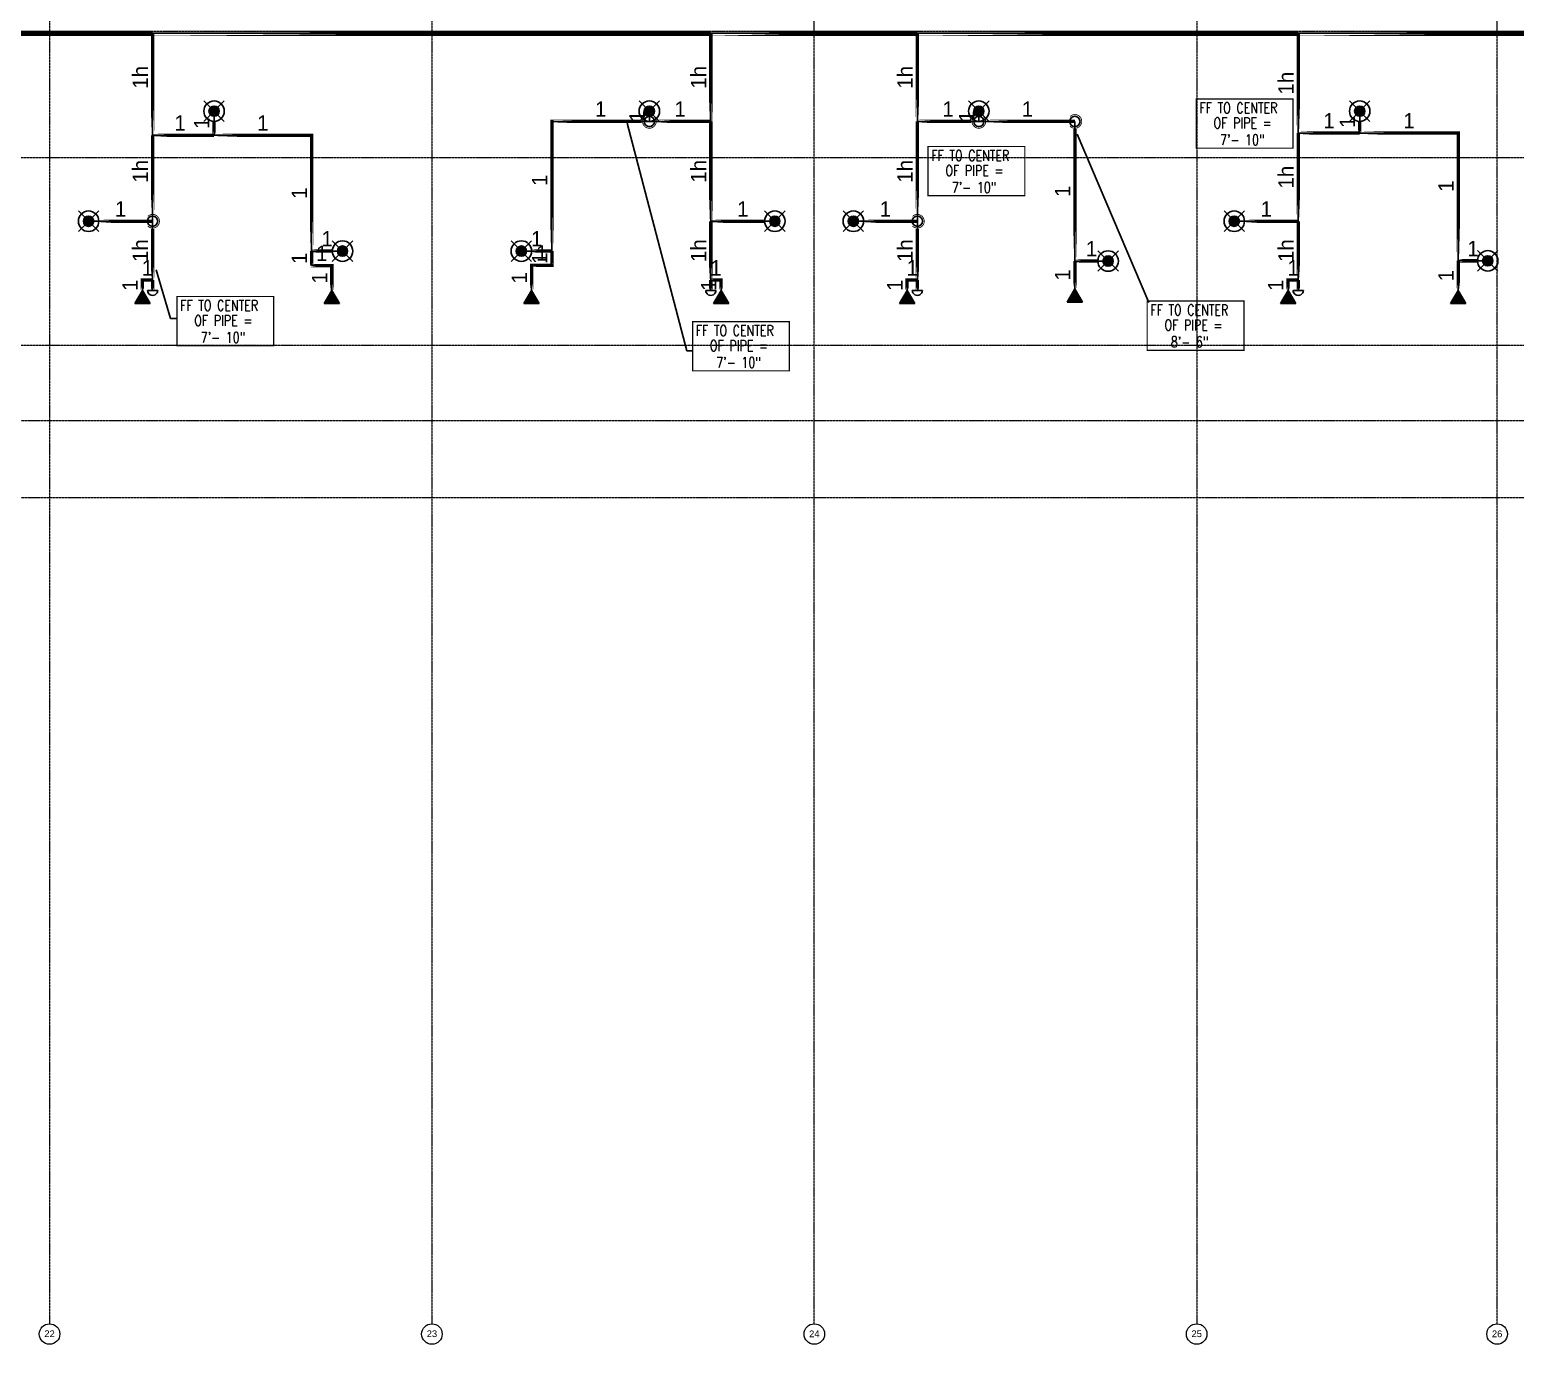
# Model space of a CAD drawing. Header units: inches. Extents: x -6295 to 241, y -496 to 3079.
# Drawn here: x -1472 to -601, y -496 to 274 of the extents above; entities that cross this region are included whole.
import ezdxf
from ezdxf.enums import TextEntityAlignment as Align

# ---------------------------------------------------------------- set-up
doc = ezdxf.new("R2010")
doc.units = ezdxf.units.IN
doc.header["$MEASUREMENT"] = 0
doc.linetypes.add('Grid Line', pattern=[0.875, 0.5, -0.125, 0.125, -0.125])
for name, color, linetype in [('Coordination', 1, 'Continuous'), ('headdn', 7, 'Continuous'), ('PIPEBL', 4, 'Continuous'), ('pipemn', 6, 'Continuous'), ('PIPESPC', 7, 'Continuous'), ('spk-cap', 7, 'Continuous'), ('spk-piperise', 7, 'Continuous'), ('TIDYPIPE', 7, 'Continuous')]:
    doc.layers.add(name, color=color, linetype=linetype)
doc.layers.add('S-GRID', color=1, linetype='Continuous', lineweight=9)
doc.layers.add('S-GRID-IDEN', color=1, linetype='Continuous', lineweight=13)
doc.styles.add('Arial', font='arial.ttf', dxfattribs={"height": 3.934132})
doc.styles.add('PDA1', font='ROMAND', dxfattribs={"width": 0.755})
doc.styles.add('PIPE', font='PIPE.SHX')
doc.dimstyles.get("Standard").update_dxf_attribs({"dimtxt": 0.18, "dimasz": 0.18, "dimexe": 0.18, "dimexo": 0.0625, "dimgap": 0.09, "dimtad": 0, "dimtih": 1, "dimtoh": 1, "dimdec": 4, "dimzin": 0, "dimdsep": 46, "dimtxsty": 'Standard', "dimcen": 0.09, "dimadec": 0, "dimazin": 0, "dimtfac": 1, "dimtdec": 4, "dimtofl": 0, "dimtmove": 0, "dimatfit": 3, "dimfxl": 1, "dimtolj": 1, "dimtzin": 0, "dimarcsym": 0})

# ---------------------------------------------------------------- blocks, each defined once
blk = doc.blocks.new('Grid - 3_16_-139788-MAIN LEVEL')
at = {"layer": 'S-GRID-IDEN'}
blk.add_circle((0, 0), 0.188, dxfattribs=at)
blk = doc.blocks.new('side2')
for p, q in [((0, 0), (7.79, 4.5)), ((7.79, -4.5), (0, 0)), ((7.79, 4.5), (7.79, -4.5))]:
    blk.add_line(p, q)
blk.add_solid([(7.79, -4.5), (0, 0), (7.79, 4.5)])
blk = doc.blocks.new('dpend2')
for p, q in [((-6, -6), (6, 6)), ((6, -6), (-6, 6))]:
    blk.add_line(p, q)
for radius in [6, 3]:
    blk.add_circle((0, 0), radius)
for points in [[(0, 0), (-3, 0), (-2.08, 2.07)], [(0, 0), (-3, 0), (-2.08, -2.07)], [(0, 0), (0, 3), (-2.12, 2.14)], [(0, 0), (0, -3), (-2.12, -2.14)], [(0, 0), (0, 3), (2.12, 2.14)], [(0, 0), (3, 0), (2.08, 2.07)], [(0, 0), (3, 0), (2.08, -2.07)], [(0, 0), (0, -3), (2.12, -2.14)]]:
    blk.add_solid(points)
blk = doc.blocks.new('rise')
blk.add_circle((0, 0), 3)
blk = doc.blocks.new('CAP')
blk.add_line((0, 3), (0, -3))
blk.add_arc((0, 0), 3, 270, 90)
blk = doc.blocks.new('PIPESPC')
at = {"layer": 'PIPESPC', "style": 'PIPE', "width": 0.9}
blk.add_attdef('SIZE', text='', height=9, dxfattribs=at).set_placement((0, 4.02), align=Align.CENTER)
at = {"layer": 'PIPESPC', "style": 'PIPE', "flags": 1}
blk.add_attdef('SCHED', (25.3, 3.89), '', height=9, dxfattribs=at)
blk = doc.blocks.new('vvvvbbbbbbbb')
at = {"layer": 'Coordination', "const_width": 0.75}
blk.add_lwpolyline([(2834.89, 1670.01), (2834.89, 1641.14), (2891.57, 1641.14), (2891.57, 1670.01), (2834.89, 1670.01)], dxfattribs=at)
at = {"layer": 'Coordination', "style": 'PDA1', "width": 0.755}
for s, p in [('FF TO CENTER', (2836.77, 1661.59)), ('OF PIPE = ', (2845.03, 1652.74)), ('7\'- 10"', (2848.77, 1642.88))]:
    blk.add_text(s, height=6.3, dxfattribs=at).set_placement(p)
blk = doc.blocks.new('TIDYRUN')
at = {"const_width": 0.5}
blk.add_lwpolyline([(-2.83, 2.83, -2.414214), (-2.83, -2.83, -1.737895)], format="xyb", dxfattribs=at)

msp = doc.modelspace()

# ---------------------------------------------------------------- linework, layer by layer
at = {"layer": 'Coordination', "color": 1, "const_width": 0.75}
msp.add_lwpolyline([(-817.02, 115.12), (-817.02, 86.25), (-760.34, 86.25), (-760.34, 115.12), (-817.02, 115.12)], dxfattribs=at)
at = {"layer": 'PIPEBL', "color": 1}
for p, q in [((-1399.63, 212.25), (-1399.63, 272)), ((-1072.63, 220.36), (-1072.63, 272)), ((-951.63, 220.36), (-951.63, 272)), ((-728.49, 213.53), (-728.49, 272)), ((-1363.63, 226.36), (-1363.63, 212.25)), ((-1108.63, 220.36), (-1108.63, 226.36)), ((-915.63, 220.36), (-915.63, 226.36)), ((-692.49, 213.53), (-692.49, 226.36)), ((-1108.63, 220.36), (-1165.67, 220.36)), ((-1165.67, 144.36), (-1165.67, 220.36)), ((-1108.63, 220.36), (-1072.63, 220.36)), ((-1072.63, 161.86), (-1072.63, 220.36)), ((-951.63, 161.86), (-951.63, 220.36)), ((-951.63, 220.36), (-915.63, 220.36)), ((-915.63, 220.36), (-859.35, 220.36)), ((-859.35, 138.53), (-859.35, 220.36)), ((-1399.63, 161.86), (-1399.63, 212.25)), ((-1363.63, 212.25), (-1399.63, 212.25)), ((-1306.47, 212.25), (-1363.63, 212.25)), ((-1306.47, 144.36), (-1306.47, 212.25)), ((-728.49, 161.86), (-728.49, 213.53)), ((-728.49, 213.53), (-692.49, 213.53)), ((-692.49, 213.53), (-634.74, 213.53)), ((-634.74, 138.66), (-634.74, 213.53)), ((-1437.13, 161.86), (-1399.63, 161.86)), ((-1399.63, 127.36), (-1399.63, 161.86)), ((-1072.63, 127.36), (-1072.63, 161.86)), ((-1072.63, 161.86), (-1035.13, 161.86)), ((-989.13, 161.86), (-951.63, 161.86)), ((-951.63, 127.36), (-951.63, 161.86)), ((-765.99, 161.86), (-728.49, 161.86)), ((-728.49, 127.36), (-728.49, 161.86)), ((-1306.47, 135.89), (-1306.47, 144.36)), ((-1288.38, 144.36), (-1306.47, 144.36)), ((-1183.62, 144.36), (-1165.67, 144.36)), ((-1165.67, 136.03), (-1165.67, 144.36)), ((-1294.63, 135.89), (-1306.47, 135.89)), ((-1294.63, 121.36), (-1294.63, 135.89)), ((-1165.67, 136.03), (-1177.63, 136.03)), ((-1177.63, 121.36), (-1177.63, 136.03)), ((-859.35, 122.25), (-859.35, 138.53)), ((-859.35, 138.53), (-839.9, 138.53)), ((-634.74, 121.36), (-634.74, 138.66)), ((-617.49, 138.66), (-634.74, 138.66)), ((-1405.63, 127.36), (-1399.63, 127.36)), ((-1405.63, 127.36), (-1405.63, 121.36)), ((-1399.63, 127.36), (-1399.63, 121.36)), ((-1072.63, 127.36), (-1066.63, 127.36)), ((-1072.63, 127.36), (-1072.63, 121.36)), ((-1066.63, 127.36), (-1066.63, 121.36)), ((-957.63, 127.36), (-951.63, 127.36)), ((-957.63, 127.36), (-957.63, 121.36)), ((-951.63, 127.36), (-951.63, 121.36)), ((-734.49, 127.36), (-728.49, 127.36)), ((-734.49, 127.36), (-734.49, 121.36)), ((-728.49, 127.36), (-728.49, 121.36))]:
    msp.add_line(p, q, dxfattribs=at)
at = {"layer": 'pipemn', "color": 1}
for p, q in [((-1399.63, 272), (-1520.63, 272)), ((-1072.63, 272), (-1399.63, 272)), ((-951.63, 272), (-1072.63, 272)), ((-728.49, 272), (-951.63, 272)), ((-728.49, 272), (-503.17, 272))]:
    msp.add_line(p, q, dxfattribs=at)
at = {"layer": 'S-GRID', "linetype": 'Grid Line'}
for p, q in [((228, 273), (-3666.39, 273)), ((228, 199), (-3666.39, 199)), ((228, 89), (-3666.39, 89)), ((-3666.39, 45), (228, 45)), ((-3666.39, 0), (228, 0))]:
    msp.add_line(p, q, dxfattribs=at)
at = {"layer": 'TIDYPIPE', "color": 1}
for points, const_width in [([(-1520.63, 272), (-1399.63, 272)], 3), ([(-1399.63, 272), (-1072.63, 272)], 3), ([(-1399.63, 212.25), (-1399.63, 272)], 2), ([(-1072.63, 272), (-951.63, 272)], 3), ([(-1072.63, 220.36), (-1072.63, 272)], 2), ([(-951.63, 272), (-728.49, 272)], 3), ([(-951.63, 220.36), (-951.63, 272)], 2), ([(-728.49, 272), (-503.17, 272)], 3), ([(-728.49, 213.53), (-728.49, 272)], 2), ([(-1363.63, 212.25), (-1363.63, 220.36)], 2), ([(-1166.67, 220.36), (-1113.13, 220.36)], 2), ([(-1165.67, 144.36), (-1165.67, 221.36)], 2), ([(-1104.13, 220.36), (-1072.63, 220.36)], 2), ([(-1072.63, 161.86), (-1072.63, 220.36)], 2), ([(-951.63, 166.36), (-951.63, 220.36)], 2), ([(-951.63, 220.36), (-920.13, 220.36)], 2), ([(-911.13, 220.36), (-859.35, 220.36)], 2), ([(-692.49, 213.53), (-692.49, 220.36)], 2), ([(-1399.63, 212.25), (-1363.63, 212.25)], 2), ([(-1399.63, 166.36), (-1399.63, 212.25)], 2), ([(-1363.63, 212.25), (-1305.47, 212.25)], 2), ([(-1306.47, 144.36), (-1306.47, 213.25)], 2), ([(-859.35, 138.53), (-859.35, 215.86)], 2), ([(-728.49, 161.86), (-728.49, 213.53)], 2), ([(-728.49, 213.53), (-692.49, 213.53)], 2), ([(-692.49, 213.53), (-633.74, 213.53)], 2), ([(-634.74, 138.66), (-634.74, 214.53)], 2), ([(-1431.13, 161.86), (-1399.63, 161.86)], 2), ([(-1399.63, 127.36), (-1399.63, 157.36)], 2), ([(-1072.63, 127.36), (-1072.63, 161.86)], 2), ([(-1072.63, 161.86), (-1041.13, 161.86)], 2), ([(-983.13, 161.86), (-951.63, 161.86)], 2), ([(-951.63, 127.36), (-951.63, 157.36)], 2), ([(-759.99, 161.86), (-728.49, 161.86)], 2), ([(-728.49, 127.36), (-728.49, 161.86)], 2), ([(-1306.47, 144.36), (-1294.38, 144.36)], 2), ([(-1306.47, 134.89), (-1306.47, 144.36)], 2), ([(-1177.63, 144.36), (-1165.67, 144.36)], 2), ([(-1165.67, 135.03), (-1165.67, 144.36)], 2), ([(-859.35, 138.53), (-845.9, 138.53)], 2), ([(-859.35, 122.25), (-859.35, 138.53)], 2), ([(-634.74, 121.36), (-634.74, 138.66)], 2), ([(-634.74, 138.66), (-623.49, 138.66)], 2), ([(-1307.47, 135.89), (-1293.63, 135.89)], 2), ([(-1294.63, 121.36), (-1294.63, 136.89)], 2), ([(-1178.63, 136.03), (-1164.67, 136.03)], 2), ([(-1177.63, 121.36), (-1177.63, 137.03)], 2), ([(-1406.63, 127.36), (-1399.63, 127.36)], 2), ([(-1405.63, 121.36), (-1405.63, 128.36)], 2), ([(-1399.63, 121.36), (-1399.63, 127.36)], 2), ([(-1072.63, 121.36), (-1072.63, 127.36)], 2), ([(-1072.63, 127.36), (-1065.63, 127.36)], 2), ([(-1066.63, 121.36), (-1066.63, 128.36)], 2), ([(-958.63, 127.36), (-951.63, 127.36)], 2), ([(-957.63, 121.36), (-957.63, 128.36)], 2), ([(-951.63, 121.36), (-951.63, 127.36)], 2), ([(-735.49, 127.36), (-728.49, 127.36)], 2), ([(-734.49, 121.36), (-734.49, 128.36)], 2), ([(-728.49, 121.36), (-728.49, 127.36)], 2)]:
    msp.add_lwpolyline(points, close=True, dxfattribs=dict(at, const_width=const_width))

# ---------------------------------------------------------------- block references
at = {"layer": 'headdn', "color": 1}
for name, p, rotation in [('dpend2', (-1363.63, 226.36), 180), ('dpend2', (-915.63, 226.36), 180), ('dpend2', (-692.49, 226.36), 180), ('dpend2', (-1437.13, 161.86), 180), ('dpend2', (-989.13, 161.86), 180), ('dpend2', (-765.99, 161.86), 180), ('dpend2', (-1288.38, 144.36), 180), ('dpend2', (-839.9, 138.53), 180), ('dpend2', (-617.49, 138.66), 180), ('side2', (-859.35, 122.25), 270), ('side2', (-1405.63, 121.36), 270), ('side2', (-1294.63, 121.36), 270), ('side2', (-957.63, 121.36), 270), ('side2', (-734.49, 121.36), 270), ('side2', (-634.74, 121.36), 270)]:
    msp.add_blockref(name, p, dxfattribs=dict(at, rotation=rotation))
at = {"layer": 'headdn', "color": 1, "extrusion": (0, 0, -1), "zscale": -1}
for name, p, rotation in [('dpend2', (1108.63, 226.36), 180), ('dpend2', (1035.13, 161.86), 180), ('dpend2', (1183.62, 144.36), 180), ('side2', (1177.63, 121.36), 270), ('side2', (1066.63, 121.36), 270)]:
    msp.add_blockref(name, p, dxfattribs=dict(at, rotation=rotation))
at = {"layer": 'PIPESPC', "color": 1}
ref = msp.add_blockref('PIPESPC', (-1399.63, 246.18), dxfattribs=dict(at, rotation=90))
ref.add_attrib('SIZE', '1h', dxfattribs={"color": 0, "height": 9, "rotation": 90, "style": 'PIPE'}).set_placement((-1399.63, 246.18), align=Align.BOTTOM_CENTER)
ref = msp.add_blockref('PIPESPC', (-1072.63, 246.18), dxfattribs=dict(at, rotation=90))
ref.add_attrib('SIZE', '1h', dxfattribs={"color": 0, "height": 9, "rotation": 90, "style": 'PIPE'}).set_placement((-1072.63, 246.18), align=Align.BOTTOM_CENTER)
ref = msp.add_blockref('PIPESPC', (-951.63, 246.18), dxfattribs=dict(at, rotation=90))
ref.add_attrib('SIZE', '1h', dxfattribs={"color": 0, "height": 9, "rotation": 90, "style": 'PIPE'}).set_placement((-951.63, 246.18), align=Align.BOTTOM_CENTER)
ref = msp.add_blockref('PIPESPC', (-728.49, 242.77), dxfattribs=dict(at, rotation=90))
ref.add_attrib('SIZE', '1h', dxfattribs={"color": 0, "height": 9, "rotation": 90, "style": 'PIPE'}).set_placement((-728.49, 242.77), align=Align.BOTTOM_CENTER)
ref = msp.add_blockref('PIPESPC', (-1137.15, 220.36), dxfattribs=at)
ref.add_attrib('SIZE', '1', dxfattribs={"color": 0, "height": 9, "style": 'PIPE'}).set_placement((-1137.15, 220.36), align=Align.BOTTOM_CENTER)
ref = msp.add_blockref('PIPESPC', (-1090.63, 220.36), dxfattribs=at)
ref.add_attrib('SIZE', '1', dxfattribs={"color": 0, "height": 9, "style": 'PIPE'}).set_placement((-1090.63, 220.36), align=Align.BOTTOM_CENTER)
ref = msp.add_blockref('PIPESPC', (-933.63, 220.36), dxfattribs=at)
ref.add_attrib('SIZE', '1', dxfattribs={"color": 0, "height": 9, "style": 'PIPE'}).set_placement((-933.63, 220.36), align=Align.BOTTOM_CENTER)
ref = msp.add_blockref('PIPESPC', (-887.14, 220.36), dxfattribs=at)
ref.add_attrib('SIZE', '1', dxfattribs={"color": 0, "height": 9, "style": 'PIPE'}).set_placement((-887.14, 220.36), align=Align.BOTTOM_CENTER)
for p in [(-3623.13, -1436.46), (-3780.23, -1464.36), (-4220.25, -1552.24), (-3918.2, -1566.93)]:
    msp.add_blockref('vvvvbbbbbbbb', p, dxfattribs=at)
ref = msp.add_blockref('PIPESPC', (-1383.54, 212.25), dxfattribs=at)
ref.add_attrib('SIZE', '1', dxfattribs={"color": 0, "height": 9, "style": 'PIPE'}).set_placement((-1383.54, 212.25), align=Align.BOTTOM_CENTER)
ref = msp.add_blockref('PIPESPC', (-1363.63, 219.31), dxfattribs=dict(at, rotation=90))
ref.add_attrib('SIZE', '1', dxfattribs={"color": 0, "height": 9, "rotation": 90, "style": 'PIPE'}).set_placement((-1363.63, 219.31), align=Align.BOTTOM_CENTER)
ref = msp.add_blockref('PIPESPC', (-1335.05, 212.25), dxfattribs=at)
ref.add_attrib('SIZE', '1', dxfattribs={"color": 0, "height": 9, "style": 'PIPE'}).set_placement((-1335.05, 212.25), align=Align.BOTTOM_CENTER)
ref = msp.add_blockref('PIPESPC', (-1108.63, 223.36), dxfattribs=dict(at, rotation=90))
ref.add_attrib('SIZE', '1', dxfattribs={"color": 0, "height": 9, "rotation": 90, "style": 'PIPE'}).set_placement((-1108.63, 223.36), align=Align.BOTTOM_CENTER)
ref = msp.add_blockref('PIPESPC', (-915.63, 223.36), dxfattribs=dict(at, rotation=90))
ref.add_attrib('SIZE', '1', dxfattribs={"color": 0, "height": 9, "rotation": 90, "style": 'PIPE'}).set_placement((-915.63, 223.36), align=Align.BOTTOM_CENTER)
ref = msp.add_blockref('PIPESPC', (-710.49, 213.53), dxfattribs=at)
ref.add_attrib('SIZE', '1', dxfattribs={"color": 0, "height": 9, "style": 'PIPE'}).set_placement((-710.49, 213.53), align=Align.BOTTOM_CENTER)
ref = msp.add_blockref('PIPESPC', (-692.49, 219.95), dxfattribs=dict(at, rotation=90))
ref.add_attrib('SIZE', '1', dxfattribs={"color": 0, "height": 9, "rotation": 90, "style": 'PIPE'}).set_placement((-692.49, 219.95), align=Align.BOTTOM_CENTER)
ref = msp.add_blockref('PIPESPC', (-663.61, 213.53), dxfattribs=at)
ref.add_attrib('SIZE', '1', dxfattribs={"color": 0, "height": 9, "style": 'PIPE'}).set_placement((-663.61, 213.53), align=Align.BOTTOM_CENTER)
ref = msp.add_blockref('PIPESPC', (-1399.63, 191.11), dxfattribs=dict(at, rotation=90))
ref.add_attrib('SIZE', '1h', dxfattribs={"color": 0, "height": 9, "rotation": 90, "style": 'PIPE'}).set_placement((-1399.63, 191.11), align=Align.BOTTOM_CENTER)
ref = msp.add_blockref('PIPESPC', (-1072.63, 191.11), dxfattribs=dict(at, rotation=90))
ref.add_attrib('SIZE', '1h', dxfattribs={"color": 0, "height": 9, "rotation": 90, "style": 'PIPE'}).set_placement((-1072.63, 191.11), align=Align.BOTTOM_CENTER)
ref = msp.add_blockref('PIPESPC', (-951.63, 191.11), dxfattribs=dict(at, rotation=90))
ref.add_attrib('SIZE', '1h', dxfattribs={"color": 0, "height": 9, "rotation": 90, "style": 'PIPE'}).set_placement((-951.63, 191.11), align=Align.BOTTOM_CENTER)
ref = msp.add_blockref('PIPESPC', (-728.49, 187.7), dxfattribs=dict(at, rotation=90))
ref.add_attrib('SIZE', '1h', dxfattribs={"color": 0, "height": 9, "rotation": 90, "style": 'PIPE'}).set_placement((-728.49, 187.7), align=Align.BOTTOM_CENTER)
ref = msp.add_blockref('PIPESPC', (-1165.67, 185.86), dxfattribs=dict(at, rotation=90))
ref.add_attrib('SIZE', '1', dxfattribs={"color": 0, "height": 9, "rotation": 90, "style": 'PIPE'}).set_placement((-1165.67, 185.86), align=Align.BOTTOM_CENTER)
ref = msp.add_blockref('PIPESPC', (-634.74, 182.45), dxfattribs=dict(at, rotation=90))
ref.add_attrib('SIZE', '1', dxfattribs={"color": 0, "height": 9, "rotation": 90, "style": 'PIPE'}).set_placement((-634.74, 182.45), align=Align.BOTTOM_CENTER)
ref = msp.add_blockref('PIPESPC', (-1306.47, 178.31), dxfattribs=dict(at, rotation=90))
ref.add_attrib('SIZE', '1', dxfattribs={"color": 0, "height": 9, "rotation": 90, "style": 'PIPE'}).set_placement((-1306.47, 178.31), align=Align.BOTTOM_CENTER)
ref = msp.add_blockref('PIPESPC', (-859.35, 179.45), dxfattribs=dict(at, rotation=90))
ref.add_attrib('SIZE', '1', dxfattribs={"color": 0, "height": 9, "rotation": 90, "style": 'PIPE'}).set_placement((-859.35, 179.45), align=Align.BOTTOM_CENTER)
ref = msp.add_blockref('PIPESPC', (-1418.38, 161.86), dxfattribs=at)
ref.add_attrib('SIZE', '1', dxfattribs={"color": 0, "height": 9, "style": 'PIPE'}).set_placement((-1418.38, 161.86), align=Align.BOTTOM_CENTER)
ref = msp.add_blockref('PIPESPC', (-1053.88, 161.86), dxfattribs=at)
ref.add_attrib('SIZE', '1', dxfattribs={"color": 0, "height": 9, "style": 'PIPE'}).set_placement((-1053.88, 161.86), align=Align.BOTTOM_CENTER)
ref = msp.add_blockref('PIPESPC', (-970.38, 161.86), dxfattribs=at)
ref.add_attrib('SIZE', '1', dxfattribs={"color": 0, "height": 9, "style": 'PIPE'}).set_placement((-970.38, 161.86), align=Align.BOTTOM_CENTER)
ref = msp.add_blockref('PIPESPC', (-747.24, 161.86), dxfattribs=at)
ref.add_attrib('SIZE', '1', dxfattribs={"color": 0, "height": 9, "style": 'PIPE'}).set_placement((-747.24, 161.86), align=Align.BOTTOM_CENTER)
ref = msp.add_blockref('PIPESPC', (-1399.63, 144.61), dxfattribs=dict(at, rotation=90))
ref.add_attrib('SIZE', '1h', dxfattribs={"color": 0, "height": 9, "rotation": 90, "style": 'PIPE'}).set_placement((-1399.63, 144.61), align=Align.BOTTOM_CENTER)
ref = msp.add_blockref('PIPESPC', (-1297.42, 144.36), dxfattribs=at)
ref.add_attrib('SIZE', '1', dxfattribs={"color": 0, "height": 9, "style": 'PIPE'}).set_placement((-1297.42, 144.36), align=Align.BOTTOM_CENTER)
ref = msp.add_blockref('PIPESPC', (-1174.65, 144.36), dxfattribs=at)
ref.add_attrib('SIZE', '1', dxfattribs={"color": 0, "height": 9, "style": 'PIPE'}).set_placement((-1174.65, 144.36), align=Align.BOTTOM_CENTER)
ref = msp.add_blockref('PIPESPC', (-1072.63, 144.61), dxfattribs=dict(at, rotation=90))
ref.add_attrib('SIZE', '1h', dxfattribs={"color": 0, "height": 9, "rotation": 90, "style": 'PIPE'}).set_placement((-1072.63, 144.61), align=Align.BOTTOM_CENTER)
ref = msp.add_blockref('PIPESPC', (-951.63, 144.61), dxfattribs=dict(at, rotation=90))
ref.add_attrib('SIZE', '1h', dxfattribs={"color": 0, "height": 9, "rotation": 90, "style": 'PIPE'}).set_placement((-951.63, 144.61), align=Align.BOTTOM_CENTER)
ref = msp.add_blockref('PIPESPC', (-849.62, 138.53), dxfattribs=at)
ref.add_attrib('SIZE', '1', dxfattribs={"color": 0, "height": 9, "style": 'PIPE'}).set_placement((-849.62, 138.53), align=Align.BOTTOM_CENTER)
ref = msp.add_blockref('PIPESPC', (-728.49, 144.61), dxfattribs=dict(at, rotation=90))
ref.add_attrib('SIZE', '1h', dxfattribs={"color": 0, "height": 9, "rotation": 90, "style": 'PIPE'}).set_placement((-728.49, 144.61), align=Align.BOTTOM_CENTER)
ref = msp.add_blockref('PIPESPC', (-626.11, 138.66), dxfattribs=at)
ref.add_attrib('SIZE', '1', dxfattribs={"color": 0, "height": 9, "style": 'PIPE'}).set_placement((-626.11, 138.66), align=Align.BOTTOM_CENTER)
ref = msp.add_blockref('PIPESPC', (-1306.47, 140.13), dxfattribs=dict(at, rotation=90))
ref.add_attrib('SIZE', '1', dxfattribs={"color": 0, "height": 9, "rotation": 90, "style": 'PIPE'}).set_placement((-1306.47, 140.13), align=Align.BOTTOM_CENTER)
ref = msp.add_blockref('PIPESPC', (-1300.55, 135.89), dxfattribs=at)
ref.add_attrib('SIZE', '1', dxfattribs={"color": 0, "height": 9, "style": 'PIPE'}).set_placement((-1300.55, 135.89), align=Align.BOTTOM_CENTER)
ref = msp.add_blockref('PIPESPC', (-1165.67, 140.2), dxfattribs=dict(at, rotation=90))
ref.add_attrib('SIZE', '1', dxfattribs={"color": 0, "height": 9, "rotation": 90, "style": 'PIPE'}).set_placement((-1165.67, 140.2), align=Align.BOTTOM_CENTER)
ref = msp.add_blockref('PIPESPC', (-1171.65, 136.03), dxfattribs=at)
ref.add_attrib('SIZE', '1', dxfattribs={"color": 0, "height": 9, "style": 'PIPE'}).set_placement((-1171.65, 136.03), align=Align.BOTTOM_CENTER)
ref = msp.add_blockref('PIPESPC', (-1402.63, 127.36), dxfattribs=at)
ref.add_attrib('SIZE', '1', dxfattribs={"color": 0, "height": 9, "style": 'PIPE'}).set_placement((-1402.63, 127.36), align=Align.BOTTOM_CENTER)
ref = msp.add_blockref('PIPESPC', (-1294.63, 128.63), dxfattribs=dict(at, rotation=90))
ref.add_attrib('SIZE', '1', dxfattribs={"color": 0, "height": 9, "rotation": 90, "style": 'PIPE'}).set_placement((-1294.63, 128.63), align=Align.BOTTOM_CENTER)
ref = msp.add_blockref('PIPESPC', (-1177.63, 128.7), dxfattribs=dict(at, rotation=90))
ref.add_attrib('SIZE', '1', dxfattribs={"color": 0, "height": 9, "rotation": 90, "style": 'PIPE'}).set_placement((-1177.63, 128.7), align=Align.BOTTOM_CENTER)
ref = msp.add_blockref('PIPESPC', (-1069.63, 127.36), dxfattribs=at)
ref.add_attrib('SIZE', '1', dxfattribs={"color": 0, "height": 9, "style": 'PIPE'}).set_placement((-1069.63, 127.36), align=Align.BOTTOM_CENTER)
ref = msp.add_blockref('PIPESPC', (-954.63, 127.36), dxfattribs=at)
ref.add_attrib('SIZE', '1', dxfattribs={"color": 0, "height": 9, "style": 'PIPE'}).set_placement((-954.63, 127.36), align=Align.BOTTOM_CENTER)
ref = msp.add_blockref('PIPESPC', (-859.35, 130.39), dxfattribs=dict(at, rotation=90))
ref.add_attrib('SIZE', '1', dxfattribs={"color": 0, "height": 9, "rotation": 90, "style": 'PIPE'}).set_placement((-859.35, 130.39), align=Align.BOTTOM_CENTER)
ref = msp.add_blockref('PIPESPC', (-731.49, 127.36), dxfattribs=at)
ref.add_attrib('SIZE', '1', dxfattribs={"color": 0, "height": 9, "style": 'PIPE'}).set_placement((-731.49, 127.36), align=Align.BOTTOM_CENTER)
ref = msp.add_blockref('PIPESPC', (-634.74, 130.01), dxfattribs=dict(at, rotation=90))
ref.add_attrib('SIZE', '1', dxfattribs={"color": 0, "height": 9, "rotation": 90, "style": 'PIPE'}).set_placement((-634.74, 130.01), align=Align.BOTTOM_CENTER)
ref = msp.add_blockref('PIPESPC', (-1405.63, 124.36), dxfattribs=dict(at, rotation=90))
ref.add_attrib('SIZE', '1', dxfattribs={"color": 0, "height": 9, "rotation": 90, "style": 'PIPE'}).set_placement((-1405.63, 124.36), align=Align.BOTTOM_CENTER)
ref = msp.add_blockref('PIPESPC', (-1066.63, 124.36), dxfattribs=dict(at, rotation=90))
ref.add_attrib('SIZE', '1', dxfattribs={"color": 0, "height": 9, "rotation": 90, "style": 'PIPE'}).set_placement((-1066.63, 124.36), align=Align.BOTTOM_CENTER)
ref = msp.add_blockref('PIPESPC', (-957.63, 124.36), dxfattribs=dict(at, rotation=90))
ref.add_attrib('SIZE', '1', dxfattribs={"color": 0, "height": 9, "rotation": 90, "style": 'PIPE'}).set_placement((-957.63, 124.36), align=Align.BOTTOM_CENTER)
ref = msp.add_blockref('PIPESPC', (-734.49, 124.36), dxfattribs=dict(at, rotation=90))
ref.add_attrib('SIZE', '1', dxfattribs={"color": 0, "height": 9, "rotation": 90, "style": 'PIPE'}).set_placement((-734.49, 124.36), align=Align.BOTTOM_CENTER)
at = {"layer": 'S-GRID-IDEN', "xscale": 31.99999999999999, "yscale": 31.99999999999999, "zscale": 31.99999999999999, "rotation": 180}
for p in [(-1460, -490.26), (-1236, -490.26), (-788, -490.26)]:
    msp.add_blockref('Grid - 3_16_-139788-MAIN LEVEL', p, dxfattribs=at)
at = {"layer": 'S-GRID-IDEN', "xscale": 31.99999999999999, "yscale": 31.99999999999999, "zscale": 31.99999999999999}
for p in [(-1012, -490.26), (-612, -490.26)]:
    msp.add_blockref('Grid - 3_16_-139788-MAIN LEVEL', p, dxfattribs=at)
at = {"layer": 'spk-cap', "color": 1, "rotation": 270.0000000000834}
for p in [(-1399.63, 121.36), (-1072.63, 121.36), (-951.63, 121.36), (-728.49, 121.36)]:
    msp.add_blockref('CAP', p, dxfattribs=at)
at = {"layer": 'spk-piperise', "color": 1}
for p, rotation in [((-1108.63, 220.36), 180.0000000000549), ((-1399.63, 161.86), 90.00000000008332), ((-951.63, 161.86), 90.00000000008332)]:
    msp.add_blockref('rise', p, dxfattribs=dict(at, rotation=rotation))
for p in [(-915.63, 220.36), (-859.35, 220.36)]:
    msp.add_blockref('rise', p, dxfattribs=at)
at = {"layer": 'TIDYPIPE', "color": 1, "rotation": 270}
for p in [(-1108.63, 220.36), (-915.63, 220.36)]:
    msp.add_blockref('TIDYRUN', p, dxfattribs=at)
at = {"layer": 'TIDYPIPE', "color": 1}
for p in [(-859.35, 220.36), (-1399.63, 161.86), (-951.63, 161.86)]:
    msp.add_blockref('TIDYRUN', p, dxfattribs=at)

# ---------------------------------------------------------------- texts
at = {"layer": 'Coordination', "color": 1, "style": 'PDA1', "width": 0.755}
for s, p in [('FF TO CENTER', (-815.14, 106.69)), ('OF PIPE = ', (-806.88, 97.84)), ('8\'- 6"', (-803.14, 87.98))]:
    msp.add_text(s, height=6.3, dxfattribs=at).set_placement(p)

# ---------------------------------------------------------------- leaders
at = {"layer": 'Coordination', "color": 1}
for points in [[(-1121.59, 219.42), (-1086.59, 85.92), (-1083.09, 85.92)], [(-858.04, 212.8), (-815.99, 114.29)], [(-1397.59, 133.42), (-1389.09, 104.92), (-1385.59, 104.92)]]:
    msp.add_leader(points, dimstyle='Standard', dxfattribs=at)

# ---------------------------------------------------------------- next in the draw order: texts
at = {"layer": 'S-GRID-IDEN', "lineweight": 9, "char_height": 3.934, "width": 7.296, "attachment_point": 2, "line_spacing_factor": 0.938532, "style": 'Arial', "bg_fill": 3, "box_fill_scale": 1.25, "bg_fill_color": 0, "bg_fill_transparency": 0}
for s, insert in [('22', (-1460, -488.11)), ('23', (-1236, -488.11)), ('24', (-1012, -488.17)), ('25', (-788, -488.11)), ('26', (-612, -488.17))]:
    msp.add_mtext(s, dxfattribs=dict(at, insert=insert))

# ---------------------------------------------------------------- next in the draw order: linework, layer by layer
at = {"layer": 'S-GRID', "linetype": 'Grid Line'}
for p, q in [((-1460, 1771.74), (-1460, -484.26)), ((-1236, 1771.74), (-1236, -484.26)), ((-1012, -484.26), (-1012, 1771.74)), ((-788, 1771.74), (-788, -484.26)), ((-612, -484.26), (-612, 1771.74))]:
    msp.add_line(p, q, dxfattribs=at)

doc.saveas('drawing.dxf')
